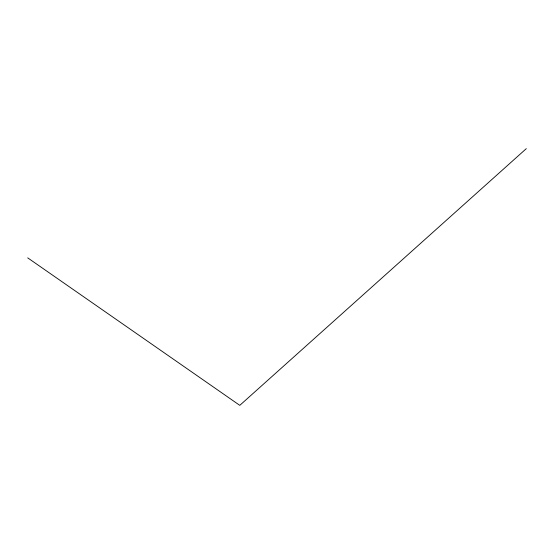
<?xml version="1.0" encoding="UTF-8"?>
<svg xmlns="http://www.w3.org/2000/svg" width="554" height="554" viewBox="0 0 554 554"><rect width="100%" height="100%" fill="white"/><g stroke="black" fill="none" stroke-linecap="round" stroke-linejoin="round"><path stroke-width="0.83" d="M526.3 148.645L239.785 405.355L27.7 257.852"/></g></svg>
